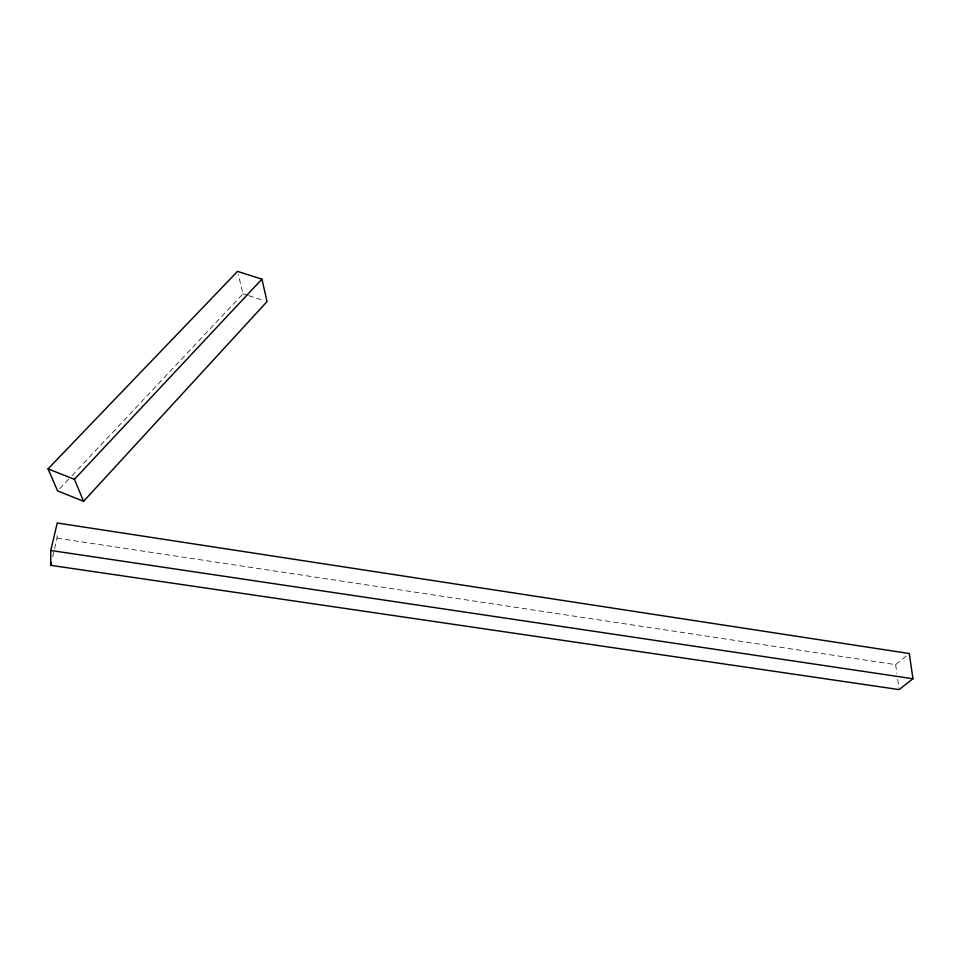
<?xml version="1.0" encoding="UTF-8"?>
<svg xmlns="http://www.w3.org/2000/svg" width="961" height="961" viewBox="0 0 961 961"><rect width="100%" height="100%" fill="white"/><g stroke="black" fill="none" stroke-linecap="round" stroke-linejoin="round"><path stroke-width="0.72" stroke-dasharray="4.8 3.6" d="M52.711 556.755L57.035 538.16L57.095 534.028M59.666 488.729L70.934 476.752M71.955 475.659L242.989 293.79L238.208 274.197M57.035 538.16L895.652 664.652L908.133 654.453M242.989 293.79L247.241 295.171M248.659 295.628L264.215 300.673M895.652 664.652L896.877 673.457M897.694 679.331L898.919 688.136"/><path stroke-width="1.44" d="M50.705 565.332L50.777 550.485L57.228 522.988L909.274 653.528L912.95 678.754L899.124 689.602L50.705 565.332L51.377 562.473M83.595 501.318L267.05 301.586L261.933 279.158L237.523 271.398L48.05 468.884L57.612 490.903L83.595 501.318L74.429 479.311L48.05 468.884M74.429 479.311L261.933 279.158M50.777 550.485L912.95 678.754"/></g></svg>
